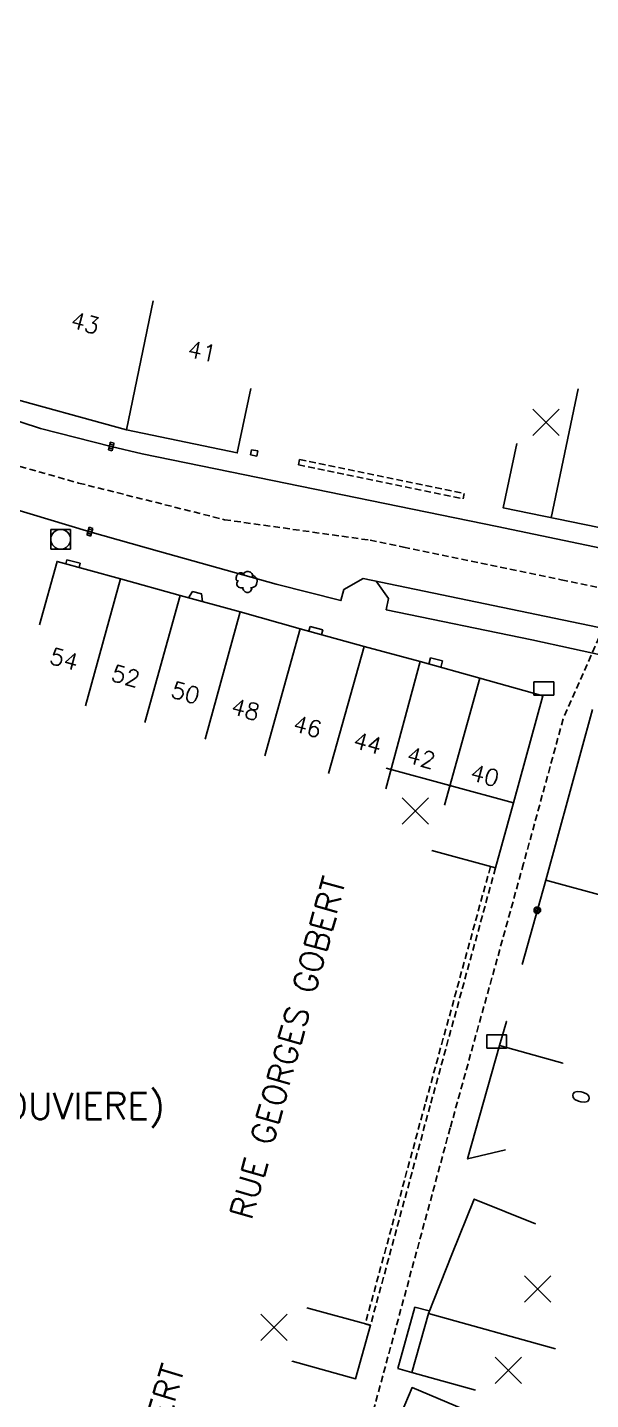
# Model space of a CAD drawing. Header units: millimetres. Extents: x 134000 to 135000, y 131000 to 132000.
# Drawn here: x 134391.4 to 134434.1, y 131242 to 131346 of the extents above; entities that cross this region are included whole.
import ezdxf
from ezdxf.enums import TextEntityAlignment as Align

# ---------------------------------------------------------------- set-up
doc = ezdxf.new("R2010")
doc.units = ezdxf.units.MM
doc.linetypes.add('DASHED', pattern=[0.75, 0.5, -0.25])
doc.layers.get('0').update_dxf_attribs({"linetype": 'CONTINUOUS'})
for name, color, linetype in [('W0001', 6, 'DASHED'), ('W0008', 7, 'CONTINUOUS'), ('W0100', 7, 'CONTINUOUS'), ('W0105', 7, 'CONTINUOUS'), ('W0112', 1, 'DASHED'), ('W0300', 7, 'CONTINUOUS'), ('W0322', 7, 'CONTINUOUS'), ('W0400', 7, 'CONTINUOUS'), ('W0420', 7, 'CONTINUOUS'), ('W0980', 7, 'CONTINUOUS'), ('W0989', 7, 'CONTINUOUS'), ('W0991', 7, 'CONTINUOUS'), ('W1102', 7, 'CONTINUOUS'), ('W1471', 7, 'CONTINUOUS')]:
    doc.layers.add(name, color=color, linetype=linetype)
doc.styles.get("Standard").update_dxf_attribs({"font": 'romans.shx', "width": 0.85})

# ---------------------------------------------------------------- blocks, each defined once
blk = doc.blocks.new('T420')
for p, q in [((0.75, 0.75), (-0.75, 0.75)), ((-0.75, 0.75), (-0.75, -0.75)), ((0.75, 0.75), (0.75, -0.75)), ((0.75, -0.75), (-0.75, -0.75))]:
    blk.add_line(p, q)
blk.add_ellipse((0, 0), major_axis=(-0.53, 0.53), ratio=1, start_param=3.926991, end_param=10.210176)
blk = doc.blocks.new('T300')
for p, q in [((-0.8, 0.51), (-0.86, 0.34)), ((-0.86, 0.34), (-0.86, 0.17)), ((-0.86, 0.17), (-0.74, 0.06)), ((-0.69, 0.63), (-0.8, 0.51)), ((-0.8, -0.06), (-0.74, 0.06)), ((-0.74, 0.06), (-0.69, 0.11)), ((-0.57, 0.69), (-0.69, 0.63)), ((-0.46, 0.69), (-0.57, 0.69)), ((-0.29, 0.63), (-0.46, 0.69)), ((-0.29, 0.63), (-0.17, 0.74)), ((-0.23, 0.57), (-0.29, 0.63)), ((-0.17, 0.74), (-0.06, 0.8)), ((-0.06, 0.8), (0.06, 0.8)), ((0.06, 0.8), (0.23, 0.74)), ((0.23, 0.74), (0.34, 0.63)), ((0.34, 0.63), (0.4, 0.51)), ((0.46, 0.46), (0.34, 0.46)), ((0.4, 0.51), (0.4, 0.46)), ((0.57, 0.4), (0.46, 0.46)), ((0.57, 0.4), (0.69, 0.29)), ((0.69, 0.29), (0.74, 0.17)), ((0.74, 0.06), (0.69, -0.17)), ((0.74, 0.17), (0.74, 0.06)), ((-0.8, -0.17), (-0.8, -0.06)), ((-0.8, -0.23), (-0.8, -0.17)), ((-0.74, -0.34), (-0.8, -0.23)), ((-0.69, -0.4), (-0.74, -0.34)), ((-0.51, -0.46), (-0.69, -0.4)), ((-0.4, -0.46), (-0.51, -0.46)), ((-0.4, -0.46), (-0.34, -0.46)), ((-0.34, -0.46), (-0.34, -0.4)), ((-0.34, -0.51), (-0.34, -0.46)), ((-0.29, -0.63), (-0.34, -0.51)), ((-0.17, -0.74), (-0.29, -0.63)), ((-0.06, -0.8), (-0.17, -0.74)), ((0.06, -0.8), (-0.06, -0.8)), ((0.17, -0.74), (0.06, -0.8)), ((0.23, -0.69), (0.17, -0.74)), ((0.29, -0.46), (0.23, -0.46)), ((0.29, -0.63), (0.23, -0.69)), ((0.46, -0.4), (0.29, -0.46)), ((0.34, -0.51), (0.29, -0.63)), ((0.34, -0.51), (0.34, -0.46)), ((0.57, -0.34), (0.46, -0.4)), ((0.63, -0.29), (0.57, -0.34)), ((0.69, -0.17), (0.63, -0.29))]:
    blk.add_line(p, q)
blk = doc.blocks.new('T1471')
at = {"color": 0, "linetype": 'Continuous', "flags": 128}
blk.add_lwpolyline([(-0.75, -0.5), (-0.75, 0.5), (0.75, 0.5), (0.75, -0.5), (-0.75, -0.5)], dxfattribs=at)
blk = doc.blocks.new('t991o')
at = {"color": 0, "linetype": 'Continuous'}
for p, q in [((-1, 1), (1, -1)), ((-1, -1), (1, 1))]:
    blk.add_line(p, q, dxfattribs=at)
blk = doc.blocks.new('T400')
for p, q in [((-0.15, 0.3), (0.15, 0.3)), ((-0.15, -0.25), (-0.15, 0.3)), ((-0.15, 0.15), (0.15, 0.15)), ((-0.15, 0), (0.15, 0)), ((0.15, 0.3), (0.15, -0.25)), ((-0.15, -0.15), (0.15, -0.15)), ((-0.15, -0.25), (-0.15, -0.3)), ((-0.15, -0.3), (0.15, -0.3)), ((0.15, -0.3), (0.15, -0.25))]:
    blk.add_line(p, q)
blk = doc.blocks.new('t322o')
at = {"color": 0, "linetype": 'Continuous'}
for radius in [0.25, 0.15]:
    blk.add_circle((0, 0), radius, dxfattribs=at)

msp = doc.modelspace()

# ---------------------------------------------------------------- linework, layer by layer
at = {"layer": 'W0001'}
for points in [[(134310.32, 131359.69), (134326.29, 131341.76), (134329.37, 131339.64), (134341.87, 131334), (134371.92, 131320.63), (134385.16, 131314.77), (134390.85, 131312.73), (134395.3, 131311.48), (134406.35, 131308.7), (134417.4, 131307.14), (134419.92, 131306.62), (134431.89, 131304.14), (134440.65, 131302.31), (134446.19, 131301.07), (134450.36, 131299.8), (134456.1, 131297.71), (134475.79, 131289.88), (134477.64, 131288.18)], [(134436.27, 131303.22), (134432.03, 131293.59), (134429.03, 131282.62), (134423.47, 131262.59), (134417.39, 131240.21), (134412.05, 131222.32)]]:
    msp.add_lwpolyline(points, dxfattribs=at)
at = {"layer": 'W0008'}
for points in [[(134478.92, 131291.89), (134475.24, 131293.2), (134470.15, 131295.03), (134461.24, 131298.78), (134455.69, 131301.03), (134452.56, 131302.15), (134448, 131303.64), (134445.05, 131304.41), (134427.02, 131308.17), (134406.78, 131312.32), (134400.11, 131313.7), (134397.77, 131314.25), (134392.4, 131315.61), (134388.06, 131317.02), (134382.75, 131319.24), (134371.37, 131324.28), (134349.41, 131333.97), (134331.63, 131341.82), (134330.28, 131342.6), (134329.57, 131343.37), (134329.08, 131344.3), (134328.78, 131345.29), (134328.74, 131345.78), (134328.83, 131346.7)], [(134476.35, 131284.47), (134475.45, 131284.78), (134475.73, 131285.56), (134474.95, 131287.06), (134474.01, 131287.44), (134469, 131289.21), (134463.39, 131291.48), (134458.76, 131293.45), (134454.12, 131295.37), (134450.97, 131296.55), (134446.43, 131298), (134440.91, 131299.23), (134435.98, 131300.27), (134416.86, 131304.24), (134415.4, 131303.4), (134415.18, 131302.57), (134410.27, 131303.82), (134401.44, 131306.29), (134396.16, 131307.79), (134390.03, 131309.61)], [(134474.01, 131287.43), (134472.42, 131286.76), (134472.13, 131285.92), (134468.7, 131287.21), (134461.89, 131289.93), (134457.61, 131291.74), (134452.73, 131293.71), (134448, 131295.48), (134445.44, 131296.24), (134440.77, 131297.27), (134435.67, 131298.28), (134429.65, 131299.58), (134418.62, 131301.87), (134418.78, 131302.72), (134417.86, 131304.03)]]:
    msp.add_lwpolyline(points, dxfattribs=at)
at = {"layer": 'W0100'}
for points in [[(134408.35, 131318.65), (134407.33, 131313.76), (134398.92, 131315.5), (134389.19, 131318.18)], [(134428.51, 131314.48), (134427.49, 131309.59), (134439.82, 131307.08)], [(134432.14, 131313.73), (134432.14, 131313.73), (134432.14, 131313.73), (134432.14, 131313.73), (134432.14, 131313.73), (134432.14, 131313.73), (134432.14, 131313.73), (134432.14, 131313.73), (134432.14, 131313.73), (134432.14, 131313.73), (134432.14, 131313.73), (134432.14, 131313.73), (134432.14, 131313.73), (134432.14, 131313.73), (134432.14, 131313.73), (134432.14, 131313.73), (134432.14, 131313.73), (134432.14, 131313.73), (134432.14, 131313.73), (134432.14, 131313.73), (134432.14, 131313.73), (134432.14, 131313.73), (134432.14, 131313.73), (134432.14, 131313.73), (134432.14, 131313.73), (134432.14, 131313.73), (134432.14, 131313.73), (134432.14, 131313.73), (134432.14, 131313.73), (134432.14, 131313.73), (134432.14, 131313.73), (134432.14, 131313.73), (134432.14, 131313.73), (134432.14, 131313.73), (134432.14, 131313.73), (134432.14, 131313.73), (134432.14, 131313.73), (134432.14, 131313.73), (134432.14, 131313.73), (134432.14, 131313.73), (134432.14, 131313.73), (134432.14, 131313.73), (134432.14, 131313.73), (134432.14, 131313.73), (134432.14, 131313.73), (134432.14, 131313.73), (134432.14, 131313.73), (134432.14, 131313.73), (134432.14, 131313.73), (134432.14, 131313.73), (134432.14, 131313.73), (134432.14, 131313.73), (134432.14, 131313.73), (134432.14, 131313.73), (134432.14, 131313.73), (134432.14, 131313.73), (134432.14, 131313.73), (134432.14, 131313.73), (134432.14, 131313.73), (134432.14, 131313.73), (134432.14, 131313.73)], [(134392.34, 131300.72), (134393.67, 131305.54), (134398.47, 131304.22), (134403.01, 131302.95), (134407.55, 131301.7), (134412.1, 131300.43), (134416.94, 131299.08), (134421.18, 131297.94), (134425.72, 131296.68), (134430.48, 131295.35), (134428.26, 131287.23), (134426.9, 131282.29), (134422.08, 131283.61), (134422.08, 131283.61), (134422.08, 131283.61), (134422.08, 131283.61), (134422.08, 131283.61), (134422.08, 131283.61), (134422.08, 131283.61), (134422.08, 131283.61), (134422.08, 131283.61), (134422.08, 131283.61), (134422.08, 131283.61), (134422.08, 131283.61), (134422.08, 131283.61), (134422.08, 131283.61), (134422.08, 131283.61), (134422.08, 131283.61), (134422.08, 131283.61), (134422.08, 131283.61), (134422.08, 131283.61), (134422.08, 131283.61), (134422.08, 131283.61), (134422.08, 131283.61), (134422.08, 131283.61), (134422.08, 131283.61), (134422.08, 131283.61), (134422.08, 131283.61), (134422.08, 131283.61), (134422.08, 131283.61), (134422.08, 131283.61), (134422.08, 131283.61), (134422.08, 131283.61), (134422.08, 131283.61), (134422.08, 131283.61), (134422.08, 131283.61), (134422.08, 131283.61), (134422.08, 131283.61), (134422.08, 131283.61), (134422.08, 131283.61), (134422.08, 131283.61), (134422.08, 131283.61), (134422.08, 131283.61), (134422.08, 131283.61), (134422.08, 131283.61), (134422.08, 131283.61), (134422.08, 131283.61), (134422.08, 131283.61), (134422.08, 131283.61), (134422.08, 131283.61), (134422.08, 131283.61), (134422.08, 131283.61), (134422.08, 131283.61), (134422.08, 131283.61), (134422.08, 131283.61), (134422.08, 131283.61), (134422.08, 131283.61), (134422.08, 131283.61), (134422.08, 131283.61), (134422.08, 131283.61), (134422.08, 131283.61), (134422.08, 131283.61), (134422.08, 131283.61), (134422.08, 131283.61), (134422.08, 131283.61), (134422.08, 131283.61), (134422.08, 131283.61), (134422.08, 131283.61), (134422.08, 131283.61), (134422.08, 131283.61), (134422.08, 131283.61), (134422.08, 131283.61), (134422.08, 131283.61), (134422.08, 131283.61), (134422.08, 131283.61), (134422.08, 131283.61), (134422.08, 131283.61), (134422.08, 131283.61), (134422.08, 131283.61), (134422.08, 131283.61), (134422.08, 131283.61), (134422.08, 131283.61), (134422.08, 131283.61), (134422.08, 131283.61), (134422.08, 131283.61), (134422.08, 131283.61), (134422.08, 131283.61), (134422.08, 131283.61), (134422.08, 131283.61), (134422.08, 131283.61), (134422.08, 131283.61), (134422.08, 131283.61), (134422.08, 131283.61), (134422.08, 131283.61), (134422.08, 131283.61), (134422.08, 131283.61), (134422.08, 131283.61), (134422.08, 131283.61), (134422.08, 131283.61), (134422.08, 131283.61), (134422.08, 131283.61), (134422.08, 131283.61), (134422.08, 131283.61), (134422.08, 131283.61), (134422.08, 131283.61), (134422.08, 131283.61), (134422.08, 131283.61), (134422.08, 131283.61), (134422.08, 131283.61), (134422.08, 131283.61)], [(134435.54, 131280.05), (134430.72, 131281.36), (134434.25, 131294.31)], [(134427.66, 131260.91), (134424.79, 131260.23), (134427.2, 131268.84), (134432.01, 131267.49), (134432.01, 131267.49), (134432.01, 131267.49), (134432.01, 131267.49), (134432.01, 131267.49), (134432.01, 131267.49), (134432.01, 131267.49), (134432.01, 131267.49), (134432.01, 131267.49), (134432.01, 131267.49), (134432.01, 131267.49), (134432.01, 131267.49), (134432.01, 131267.49), (134432.01, 131267.49), (134432.01, 131267.49), (134432.01, 131267.49), (134432.01, 131267.49), (134432.01, 131267.49), (134432.01, 131267.49), (134432.01, 131267.49), (134432.01, 131267.49), (134432.01, 131267.49), (134432.01, 131267.49), (134432.01, 131267.49), (134432.01, 131267.49), (134432.01, 131267.49), (134432.01, 131267.49), (134432.01, 131267.49), (134432.01, 131267.49), (134432.01, 131267.49), (134432.01, 131267.49), (134432.01, 131267.49), (134432.01, 131267.49), (134432.01, 131267.49), (134432.01, 131267.49), (134432.01, 131267.49), (134432.01, 131267.49), (134432.01, 131267.49), (134432.01, 131267.49), (134432.01, 131267.49), (134432.01, 131267.49), (134432.01, 131267.49), (134432.01, 131267.49), (134432.01, 131267.49), (134432.01, 131267.49), (134432.01, 131267.49), (134432.01, 131267.49), (134432.01, 131267.49), (134432.01, 131267.49), (134432.01, 131267.49), (134432.01, 131267.49), (134432.01, 131267.49), (134432.01, 131267.49), (134432.01, 131267.49), (134432.01, 131267.49), (134432.01, 131267.49), (134432.01, 131267.49), (134432.01, 131267.49), (134432.01, 131267.49), (134432.01, 131267.49), (134432.01, 131267.49), (134432.01, 131267.49), (134432.01, 131267.49), (134432.01, 131267.49), (134432.01, 131267.49), (134432.01, 131267.49), (134432.01, 131267.49), (134432.01, 131267.49), (134432.01, 131267.49), (134432.01, 131267.49), (134432.01, 131267.49), (134432.01, 131267.49), (134432.01, 131267.49), (134432.01, 131267.49), (134432.01, 131267.49), (134432.01, 131267.49), (134432.01, 131267.49), (134432.01, 131267.49), (134432.01, 131267.49), (134432.01, 131267.49), (134432.01, 131267.49), (134432.01, 131267.49), (134432.01, 131267.49), (134432.01, 131267.49), (134432.01, 131267.49), (134432.01, 131267.49), (134432.01, 131267.49), (134432.01, 131267.49), (134432.01, 131267.49), (134432.01, 131267.49), (134432.01, 131267.49), (134432.01, 131267.49), (134432.01, 131267.49), (134432.01, 131267.49), (134432.01, 131267.49), (134432.01, 131267.49), (134432.01, 131267.49), (134432.01, 131267.49), (134432.01, 131267.49), (134432.01, 131267.49), (134432.01, 131267.49), (134432.01, 131267.49), (134432.01, 131267.49), (134432.01, 131267.49), (134432.01, 131267.49), (134432.01, 131267.49), (134432.01, 131267.49), (134432.01, 131267.49), (134432.01, 131267.49), (134432.01, 131267.49), (134432.01, 131267.49), (134432.01, 131267.49), (134432.01, 131267.49), (134432.01, 131267.49), (134432.01, 131267.49), (134432.01, 131267.49)], [(134425.39, 131242.7), (134420.57, 131244.04), (134421.81, 131248.5), (134423.59, 131252.97), (134425.29, 131257.18), (134429.93, 131255.31), (134429.93, 131255.31), (134429.93, 131255.31), (134429.93, 131255.31), (134429.93, 131255.31), (134429.93, 131255.31), (134429.93, 131255.31), (134429.93, 131255.31), (134429.93, 131255.31), (134429.93, 131255.31), (134429.93, 131255.31), (134429.93, 131255.31), (134429.93, 131255.31), (134429.93, 131255.31), (134429.93, 131255.31), (134429.93, 131255.31), (134429.93, 131255.31), (134429.93, 131255.31), (134429.93, 131255.31), (134429.93, 131255.31), (134429.93, 131255.31), (134429.93, 131255.31), (134429.93, 131255.31), (134429.93, 131255.31), (134429.93, 131255.31), (134429.93, 131255.31), (134429.93, 131255.31), (134429.93, 131255.31), (134429.93, 131255.31), (134429.93, 131255.31), (134429.93, 131255.31), (134429.93, 131255.31), (134429.93, 131255.31), (134429.93, 131255.31), (134429.93, 131255.31), (134429.93, 131255.31), (134429.93, 131255.31), (134429.93, 131255.31), (134429.93, 131255.31), (134429.93, 131255.31), (134429.93, 131255.31), (134429.93, 131255.31), (134429.93, 131255.31), (134429.93, 131255.31), (134429.93, 131255.31), (134429.93, 131255.31), (134429.93, 131255.31), (134429.93, 131255.31), (134429.93, 131255.31), (134429.93, 131255.31), (134429.93, 131255.31), (134429.93, 131255.31), (134429.93, 131255.31), (134429.93, 131255.31), (134429.93, 131255.31), (134429.93, 131255.31), (134429.93, 131255.31), (134429.93, 131255.31), (134429.93, 131255.31), (134429.93, 131255.31), (134429.93, 131255.31), (134429.93, 131255.31), (134429.93, 131255.31), (134429.93, 131255.31), (134429.93, 131255.31), (134429.93, 131255.31), (134429.93, 131255.31), (134429.93, 131255.31), (134429.93, 131255.31), (134429.93, 131255.31), (134429.93, 131255.31), (134429.93, 131255.31), (134429.93, 131255.31), (134429.93, 131255.31), (134429.93, 131255.31), (134429.93, 131255.31), (134429.93, 131255.31), (134429.93, 131255.31), (134429.93, 131255.31), (134429.93, 131255.31), (134429.93, 131255.31), (134429.93, 131255.31), (134429.93, 131255.31), (134429.93, 131255.31), (134429.93, 131255.31), (134429.93, 131255.31), (134429.93, 131255.31), (134429.93, 131255.31), (134429.93, 131255.31), (134429.93, 131255.31), (134429.93, 131255.31), (134429.93, 131255.31), (134429.93, 131255.31), (134429.93, 131255.31), (134429.93, 131255.31), (134429.93, 131255.31), (134429.93, 131255.31), (134429.93, 131255.31), (134429.93, 131255.31), (134429.93, 131255.31), (134429.93, 131255.31), (134429.93, 131255.31), (134429.93, 131255.31), (134429.93, 131255.31), (134429.93, 131255.31), (134429.93, 131255.31), (134429.93, 131255.31), (134429.93, 131255.31), (134429.93, 131255.31), (134429.93, 131255.31), (134429.93, 131255.31), (134429.93, 131255.31), (134429.93, 131255.31), (134429.93, 131255.31), (134429.93, 131255.31)], [(134412.61, 131248.95), (134417.42, 131247.62), (134416.3, 131243.56), (134411.48, 131244.9), (134411.48, 131244.9), (134411.48, 131244.9), (134411.48, 131244.9), (134411.48, 131244.9), (134411.48, 131244.9), (134411.48, 131244.9), (134411.48, 131244.9), (134411.48, 131244.9), (134411.48, 131244.9), (134411.48, 131244.9), (134411.48, 131244.9), (134411.48, 131244.9), (134411.48, 131244.9), (134411.48, 131244.9), (134411.48, 131244.9), (134411.48, 131244.9), (134411.48, 131244.9), (134411.48, 131244.9), (134411.48, 131244.9), (134411.48, 131244.9), (134411.48, 131244.9), (134411.48, 131244.9), (134411.48, 131244.9), (134411.48, 131244.9), (134411.48, 131244.9), (134411.48, 131244.9), (134411.48, 131244.9), (134411.48, 131244.9), (134411.48, 131244.9), (134411.48, 131244.9), (134411.48, 131244.9), (134411.48, 131244.9), (134411.48, 131244.9), (134411.48, 131244.9), (134411.48, 131244.9), (134411.48, 131244.9), (134411.48, 131244.9), (134411.48, 131244.9), (134411.48, 131244.9), (134411.48, 131244.9), (134411.48, 131244.9), (134411.48, 131244.9), (134411.48, 131244.9), (134411.48, 131244.9), (134411.48, 131244.9), (134411.48, 131244.9), (134411.48, 131244.9), (134411.48, 131244.9), (134411.48, 131244.9), (134411.48, 131244.9), (134411.48, 131244.9), (134411.48, 131244.9), (134411.48, 131244.9), (134411.48, 131244.9), (134411.48, 131244.9), (134411.48, 131244.9), (134411.48, 131244.9), (134411.48, 131244.9), (134411.48, 131244.9), (134411.48, 131244.9), (134411.48, 131244.9), (134411.48, 131244.9), (134411.48, 131244.9), (134411.48, 131244.9), (134411.48, 131244.9), (134411.48, 131244.9), (134411.48, 131244.9), (134411.48, 131244.9), (134411.48, 131244.9), (134411.48, 131244.9), (134411.48, 131244.9), (134411.48, 131244.9), (134411.48, 131244.9), (134411.48, 131244.9), (134411.48, 131244.9), (134411.48, 131244.9), (134411.48, 131244.9), (134411.48, 131244.9), (134411.48, 131244.9), (134411.48, 131244.9), (134411.48, 131244.9), (134411.48, 131244.9), (134411.48, 131244.9), (134411.48, 131244.9), (134411.48, 131244.9), (134411.48, 131244.9), (134411.48, 131244.9), (134411.48, 131244.9), (134411.48, 131244.9), (134411.48, 131244.9), (134411.48, 131244.9), (134411.48, 131244.9), (134411.48, 131244.9), (134411.48, 131244.9), (134411.48, 131244.9), (134411.48, 131244.9), (134411.48, 131244.9), (134411.48, 131244.9), (134411.48, 131244.9), (134411.48, 131244.9), (134411.48, 131244.9), (134411.48, 131244.9), (134411.48, 131244.9), (134411.48, 131244.9), (134411.48, 131244.9), (134411.48, 131244.9), (134411.48, 131244.9), (134411.48, 131244.9), (134411.48, 131244.9), (134411.48, 131244.9), (134411.48, 131244.9), (134411.48, 131244.9), (134411.48, 131244.9), (134411.48, 131244.9), (134411.48, 131244.9), (134411.48, 131244.9)], [(134419.2, 131239.62), (134420.58, 131242.89), (134425.19, 131240.95)]]:
    msp.add_lwpolyline(points, dxfattribs=at)
at = {"layer": 'W0105'}
for p, q in [((134394.32, 131305.36), (134394.4, 131305.66)), ((134394.4, 131305.66), (134395.42, 131305.39)), ((134395.34, 131305.08), (134395.42, 131305.39)), ((134412.74, 131300.26), (134412.84, 131300.61)), ((134412.84, 131300.61), (134413.82, 131300.35)), ((134413.71, 131299.98), (134413.82, 131300.35)), ((134421.84, 131297.75), (134421.98, 131298.23)), ((134421.98, 131298.23), (134422.89, 131297.99)), ((134422.75, 131297.5), (134422.89, 131297.99)), ((134419.5, 131244.33), (134420.79, 131248.99)), ((134421.86, 131248.7), (134420.79, 131248.99)), ((134420.57, 131244.04), (134419.5, 131244.33))]:
    msp.add_line(p, q, dxfattribs=at)
msp.add_lwpolyline([(134403.64, 131302.78), (134403.94, 131303.25), (134404.61, 131303.08), (134404.69, 131302.49)], dxfattribs=at)
at = {"layer": 'W0112'}
for points in [[(134408.32, 131313.61), (134408.4, 131314), (134408.89, 131313.91), (134408.81, 131313.51), (134408.81, 131313.51), (134408.81, 131313.51), (134408.81, 131313.51), (134408.81, 131313.51), (134408.81, 131313.51), (134408.81, 131313.51), (134408.81, 131313.51), (134408.81, 131313.51), (134408.81, 131313.51), (134408.81, 131313.51), (134408.81, 131313.51), (134408.81, 131313.51), (134408.81, 131313.51), (134408.81, 131313.51), (134408.81, 131313.51), (134408.81, 131313.51), (134408.81, 131313.51), (134408.81, 131313.51), (134408.81, 131313.51), (134408.81, 131313.51), (134408.81, 131313.51), (134408.81, 131313.51), (134408.81, 131313.51), (134408.81, 131313.51), (134408.81, 131313.51), (134408.81, 131313.51), (134408.81, 131313.51), (134408.81, 131313.51), (134408.81, 131313.51), (134408.81, 131313.51), (134408.81, 131313.51), (134408.81, 131313.51), (134408.81, 131313.51), (134408.81, 131313.51), (134408.81, 131313.51), (134408.81, 131313.51), (134408.81, 131313.51), (134408.81, 131313.51), (134408.81, 131313.51), (134408.81, 131313.51), (134408.81, 131313.51), (134408.81, 131313.51), (134408.81, 131313.51), (134408.81, 131313.51), (134408.81, 131313.51), (134408.81, 131313.51), (134408.81, 131313.51), (134408.81, 131313.51), (134408.81, 131313.51), (134408.81, 131313.51), (134408.81, 131313.51), (134408.81, 131313.51), (134408.81, 131313.51), (134408.81, 131313.51), (134408.81, 131313.51), (134408.81, 131313.51), (134408.81, 131313.51), (134408.81, 131313.51), (134408.81, 131313.51), (134408.81, 131313.51), (134408.81, 131313.51), (134408.81, 131313.51), (134408.81, 131313.51), (134408.81, 131313.51), (134408.81, 131313.51), (134408.81, 131313.51), (134408.81, 131313.51), (134408.81, 131313.51), (134408.81, 131313.51), (134408.81, 131313.51), (134408.81, 131313.51), (134408.81, 131313.51), (134408.81, 131313.51), (134408.81, 131313.51), (134408.81, 131313.51), (134408.81, 131313.51), (134408.81, 131313.51), (134408.81, 131313.51), (134408.81, 131313.51), (134408.81, 131313.51), (134408.81, 131313.51), (134408.81, 131313.51), (134408.81, 131313.51), (134408.81, 131313.51), (134408.81, 131313.51), (134408.81, 131313.51), (134408.81, 131313.51), (134408.81, 131313.51), (134408.81, 131313.51), (134408.81, 131313.51), (134408.81, 131313.51), (134408.81, 131313.51), (134408.81, 131313.51), (134408.81, 131313.51), (134408.81, 131313.51), (134408.81, 131313.51), (134408.81, 131313.51), (134408.81, 131313.51), (134408.81, 131313.51), (134408.81, 131313.51), (134408.81, 131313.51), (134408.81, 131313.51), (134408.81, 131313.51), (134408.81, 131313.51), (134408.81, 131313.51), (134408.81, 131313.51), (134408.81, 131313.51), (134408.81, 131313.51), (134408.81, 131313.51), (134408.81, 131313.51), (134408.81, 131313.51), (134408.81, 131313.51), (134408.81, 131313.51), (134408.81, 131313.51), (134408.81, 131313.51), (134408.81, 131313.51)], [(134408.32, 131313.61), (134408.81, 131313.51), (134408.81, 131313.51), (134408.81, 131313.51), (134408.81, 131313.51), (134408.81, 131313.51), (134408.81, 131313.51), (134408.81, 131313.51), (134408.81, 131313.51), (134408.81, 131313.51), (134408.81, 131313.51), (134408.81, 131313.51), (134408.81, 131313.51), (134408.81, 131313.51), (134408.81, 131313.51), (134408.81, 131313.51), (134408.81, 131313.51), (134408.81, 131313.51), (134408.81, 131313.51), (134408.81, 131313.51), (134408.81, 131313.51), (134408.81, 131313.51), (134408.81, 131313.51), (134408.81, 131313.51), (134408.81, 131313.51), (134408.81, 131313.51), (134408.81, 131313.51), (134408.81, 131313.51), (134408.81, 131313.51), (134408.81, 131313.51), (134408.81, 131313.51), (134408.81, 131313.51), (134408.81, 131313.51), (134408.81, 131313.51), (134408.81, 131313.51), (134408.81, 131313.51), (134408.81, 131313.51), (134408.81, 131313.51), (134408.81, 131313.51), (134408.81, 131313.51), (134408.81, 131313.51), (134408.81, 131313.51), (134408.81, 131313.51), (134408.81, 131313.51), (134408.81, 131313.51), (134408.81, 131313.51), (134408.81, 131313.51), (134408.81, 131313.51), (134408.81, 131313.51), (134408.81, 131313.51), (134408.81, 131313.51), (134408.81, 131313.51), (134408.81, 131313.51), (134408.81, 131313.51), (134408.81, 131313.51), (134408.81, 131313.51), (134408.81, 131313.51), (134408.81, 131313.51), (134408.81, 131313.51), (134408.81, 131313.51), (134408.81, 131313.51), (134408.81, 131313.51), (134408.81, 131313.51), (134408.81, 131313.51), (134408.81, 131313.51), (134408.81, 131313.51), (134408.81, 131313.51), (134408.81, 131313.51), (134408.81, 131313.51), (134408.81, 131313.51), (134408.81, 131313.51), (134408.81, 131313.51), (134408.81, 131313.51), (134408.81, 131313.51), (134408.81, 131313.51), (134408.81, 131313.51), (134408.81, 131313.51), (134408.81, 131313.51), (134408.81, 131313.51), (134408.81, 131313.51), (134408.81, 131313.51), (134408.81, 131313.51), (134408.81, 131313.51), (134408.81, 131313.51), (134408.81, 131313.51), (134408.81, 131313.51), (134408.81, 131313.51), (134408.81, 131313.51), (134408.81, 131313.51), (134408.81, 131313.51), (134408.81, 131313.51), (134408.81, 131313.51), (134408.81, 131313.51), (134408.81, 131313.51), (134408.81, 131313.51), (134408.81, 131313.51), (134408.81, 131313.51), (134408.81, 131313.51), (134408.81, 131313.51), (134408.81, 131313.51), (134408.81, 131313.51), (134408.81, 131313.51), (134408.81, 131313.51), (134408.81, 131313.51), (134408.81, 131313.51), (134408.81, 131313.51), (134408.81, 131313.51), (134408.81, 131313.51), (134408.81, 131313.51), (134408.81, 131313.51), (134408.81, 131313.51), (134408.81, 131313.51), (134408.81, 131313.51), (134408.81, 131313.51), (134408.81, 131313.51), (134408.81, 131313.51), (134408.81, 131313.51), (134408.81, 131313.51), (134408.81, 131313.51), (134408.81, 131313.51)], [(134411.97, 131312.86), (134412.05, 131313.25), (134424.53, 131310.68), (134424.45, 131310.29), (134424.45, 131310.29), (134424.45, 131310.29), (134424.45, 131310.29), (134424.45, 131310.29), (134424.45, 131310.29), (134424.45, 131310.29), (134424.45, 131310.29), (134424.45, 131310.29), (134424.45, 131310.29), (134424.45, 131310.29), (134424.45, 131310.29), (134424.45, 131310.29), (134424.45, 131310.29), (134424.45, 131310.29), (134424.45, 131310.29), (134424.45, 131310.29), (134424.45, 131310.29), (134424.45, 131310.29), (134424.45, 131310.29), (134424.45, 131310.29), (134424.45, 131310.29), (134424.45, 131310.29), (134424.45, 131310.29), (134424.45, 131310.29), (134424.45, 131310.29), (134424.45, 131310.29), (134424.45, 131310.29), (134424.45, 131310.29), (134424.45, 131310.29), (134424.45, 131310.29), (134424.45, 131310.29), (134424.45, 131310.29), (134424.45, 131310.29), (134424.45, 131310.29), (134424.45, 131310.29), (134424.45, 131310.29), (134424.45, 131310.29), (134424.45, 131310.29), (134424.45, 131310.29), (134424.45, 131310.29), (134424.45, 131310.29), (134424.45, 131310.29), (134424.45, 131310.29), (134424.45, 131310.29), (134424.45, 131310.29), (134424.45, 131310.29), (134424.45, 131310.29), (134424.45, 131310.29), (134424.45, 131310.29), (134424.45, 131310.29), (134424.45, 131310.29), (134424.45, 131310.29), (134424.45, 131310.29), (134424.45, 131310.29), (134424.45, 131310.29), (134424.45, 131310.29), (134424.45, 131310.29), (134424.45, 131310.29), (134424.45, 131310.29), (134424.45, 131310.29), (134424.45, 131310.29), (134424.45, 131310.29), (134424.45, 131310.29), (134424.45, 131310.29), (134424.45, 131310.29), (134424.45, 131310.29), (134424.45, 131310.29), (134424.45, 131310.29), (134424.45, 131310.29), (134424.45, 131310.29), (134424.45, 131310.29), (134424.45, 131310.29), (134424.45, 131310.29), (134424.45, 131310.29), (134424.45, 131310.29), (134424.45, 131310.29), (134424.45, 131310.29), (134424.45, 131310.29), (134424.45, 131310.29), (134424.45, 131310.29), (134424.45, 131310.29), (134424.45, 131310.29), (134424.45, 131310.29), (134424.45, 131310.29), (134424.45, 131310.29), (134424.45, 131310.29), (134424.45, 131310.29), (134424.45, 131310.29), (134424.45, 131310.29), (134424.45, 131310.29), (134424.45, 131310.29), (134424.45, 131310.29), (134424.45, 131310.29), (134424.45, 131310.29), (134424.45, 131310.29), (134424.45, 131310.29), (134424.45, 131310.29), (134424.45, 131310.29), (134424.45, 131310.29), (134424.45, 131310.29), (134424.45, 131310.29), (134424.45, 131310.29), (134424.45, 131310.29), (134424.45, 131310.29), (134424.45, 131310.29), (134424.45, 131310.29), (134424.45, 131310.29), (134424.45, 131310.29), (134424.45, 131310.29), (134424.45, 131310.29), (134424.45, 131310.29), (134424.45, 131310.29), (134424.45, 131310.29), (134424.45, 131310.29), (134424.45, 131310.29), (134424.45, 131310.29)], [(134411.97, 131312.86), (134424.45, 131310.29), (134424.45, 131310.29), (134424.45, 131310.29), (134424.45, 131310.29), (134424.45, 131310.29), (134424.45, 131310.29), (134424.45, 131310.29), (134424.45, 131310.29), (134424.45, 131310.29), (134424.45, 131310.29), (134424.45, 131310.29), (134424.45, 131310.29), (134424.45, 131310.29), (134424.45, 131310.29), (134424.45, 131310.29), (134424.45, 131310.29), (134424.45, 131310.29), (134424.45, 131310.29), (134424.45, 131310.29), (134424.45, 131310.29), (134424.45, 131310.29), (134424.45, 131310.29), (134424.45, 131310.29), (134424.45, 131310.29), (134424.45, 131310.29), (134424.45, 131310.29), (134424.45, 131310.29), (134424.45, 131310.29), (134424.45, 131310.29), (134424.45, 131310.29), (134424.45, 131310.29), (134424.45, 131310.29), (134424.45, 131310.29), (134424.45, 131310.29), (134424.45, 131310.29), (134424.45, 131310.29), (134424.45, 131310.29), (134424.45, 131310.29), (134424.45, 131310.29), (134424.45, 131310.29), (134424.45, 131310.29), (134424.45, 131310.29), (134424.45, 131310.29), (134424.45, 131310.29), (134424.45, 131310.29), (134424.45, 131310.29), (134424.45, 131310.29), (134424.45, 131310.29), (134424.45, 131310.29), (134424.45, 131310.29), (134424.45, 131310.29), (134424.45, 131310.29), (134424.45, 131310.29), (134424.45, 131310.29), (134424.45, 131310.29), (134424.45, 131310.29), (134424.45, 131310.29), (134424.45, 131310.29), (134424.45, 131310.29), (134424.45, 131310.29), (134424.45, 131310.29), (134424.45, 131310.29), (134424.45, 131310.29), (134424.45, 131310.29), (134424.45, 131310.29), (134424.45, 131310.29), (134424.45, 131310.29), (134424.45, 131310.29), (134424.45, 131310.29), (134424.45, 131310.29), (134424.45, 131310.29), (134424.45, 131310.29), (134424.45, 131310.29), (134424.45, 131310.29), (134424.45, 131310.29), (134424.45, 131310.29), (134424.45, 131310.29), (134424.45, 131310.29), (134424.45, 131310.29), (134424.45, 131310.29), (134424.45, 131310.29), (134424.45, 131310.29), (134424.45, 131310.29), (134424.45, 131310.29), (134424.45, 131310.29), (134424.45, 131310.29), (134424.45, 131310.29), (134424.45, 131310.29), (134424.45, 131310.29), (134424.45, 131310.29), (134424.45, 131310.29), (134424.45, 131310.29), (134424.45, 131310.29), (134424.45, 131310.29), (134424.45, 131310.29), (134424.45, 131310.29), (134424.45, 131310.29), (134424.45, 131310.29), (134424.45, 131310.29), (134424.45, 131310.29), (134424.45, 131310.29), (134424.45, 131310.29), (134424.45, 131310.29), (134424.45, 131310.29), (134424.45, 131310.29), (134424.45, 131310.29), (134424.45, 131310.29), (134424.45, 131310.29), (134424.45, 131310.29), (134424.45, 131310.29), (134424.45, 131310.29), (134424.45, 131310.29), (134424.45, 131310.29), (134424.45, 131310.29), (134424.45, 131310.29), (134424.45, 131310.29), (134424.45, 131310.29), (134424.45, 131310.29), (134424.45, 131310.29)], [(134426.9, 131282.29), (134426.52, 131282.39), (134421.57, 131264.38), (134417.03, 131247.72), (134417.42, 131247.61), (134417.42, 131247.61), (134417.42, 131247.61), (134417.42, 131247.61), (134417.42, 131247.61), (134417.42, 131247.61), (134417.42, 131247.61), (134417.42, 131247.61), (134417.42, 131247.61), (134417.42, 131247.61), (134417.42, 131247.61), (134417.42, 131247.61), (134417.42, 131247.61), (134417.42, 131247.61), (134417.42, 131247.61), (134417.42, 131247.61), (134417.42, 131247.61), (134417.42, 131247.61), (134417.42, 131247.61), (134417.42, 131247.61), (134417.42, 131247.61), (134417.42, 131247.61), (134417.42, 131247.61), (134417.42, 131247.61), (134417.42, 131247.61), (134417.42, 131247.61), (134417.42, 131247.61), (134417.42, 131247.61), (134417.42, 131247.61), (134417.42, 131247.61), (134417.42, 131247.61), (134417.42, 131247.61), (134417.42, 131247.61), (134417.42, 131247.61), (134417.42, 131247.61), (134417.42, 131247.61), (134417.42, 131247.61), (134417.42, 131247.61), (134417.42, 131247.61), (134417.42, 131247.61), (134417.42, 131247.61), (134417.42, 131247.61), (134417.42, 131247.61), (134417.42, 131247.61), (134417.42, 131247.61), (134417.42, 131247.61), (134417.42, 131247.61), (134417.42, 131247.61), (134417.42, 131247.61), (134417.42, 131247.61), (134417.42, 131247.61), (134417.42, 131247.61), (134417.42, 131247.61), (134417.42, 131247.61), (134417.42, 131247.61), (134417.42, 131247.61), (134417.42, 131247.61), (134417.42, 131247.61), (134417.42, 131247.61), (134417.42, 131247.61), (134417.42, 131247.61), (134417.42, 131247.61), (134417.42, 131247.61), (134417.42, 131247.61), (134417.42, 131247.61), (134417.42, 131247.61), (134417.42, 131247.61), (134417.42, 131247.61), (134417.42, 131247.61), (134417.42, 131247.61), (134417.42, 131247.61), (134417.42, 131247.61), (134417.42, 131247.61), (134417.42, 131247.61), (134417.42, 131247.61), (134417.42, 131247.61), (134417.42, 131247.61), (134417.42, 131247.61), (134417.42, 131247.61), (134417.42, 131247.61), (134417.42, 131247.61), (134417.42, 131247.61), (134417.42, 131247.61), (134417.42, 131247.61), (134417.42, 131247.61), (134417.42, 131247.61), (134417.42, 131247.61), (134417.42, 131247.61), (134417.42, 131247.61), (134417.42, 131247.61), (134417.42, 131247.61), (134417.42, 131247.61), (134417.42, 131247.61), (134417.42, 131247.61), (134417.42, 131247.61), (134417.42, 131247.61), (134417.42, 131247.61), (134417.42, 131247.61), (134417.42, 131247.61), (134417.42, 131247.61), (134417.42, 131247.61), (134417.42, 131247.61), (134417.42, 131247.61), (134417.42, 131247.61), (134417.42, 131247.61), (134417.42, 131247.61), (134417.42, 131247.61), (134417.42, 131247.61), (134417.42, 131247.61), (134417.42, 131247.61), (134417.42, 131247.61), (134417.42, 131247.61), (134417.42, 131247.61), (134417.42, 131247.61), (134417.42, 131247.61), (134417.42, 131247.61)], [(134426.9, 131282.29), (134421.95, 131264.28), (134417.42, 131247.61), (134417.42, 131247.61), (134417.42, 131247.61), (134417.42, 131247.61), (134417.42, 131247.61), (134417.42, 131247.61), (134417.42, 131247.61), (134417.42, 131247.61), (134417.42, 131247.61), (134417.42, 131247.61), (134417.42, 131247.61), (134417.42, 131247.61), (134417.42, 131247.61), (134417.42, 131247.61), (134417.42, 131247.61), (134417.42, 131247.61), (134417.42, 131247.61), (134417.42, 131247.61), (134417.42, 131247.61), (134417.42, 131247.61), (134417.42, 131247.61), (134417.42, 131247.61), (134417.42, 131247.61), (134417.42, 131247.61), (134417.42, 131247.61), (134417.42, 131247.61), (134417.42, 131247.61), (134417.42, 131247.61), (134417.42, 131247.61), (134417.42, 131247.61), (134417.42, 131247.61), (134417.42, 131247.61), (134417.42, 131247.61), (134417.42, 131247.61), (134417.42, 131247.61), (134417.42, 131247.61), (134417.42, 131247.61), (134417.42, 131247.61), (134417.42, 131247.61), (134417.42, 131247.61), (134417.42, 131247.61), (134417.42, 131247.61), (134417.42, 131247.61), (134417.42, 131247.61), (134417.42, 131247.61), (134417.42, 131247.61), (134417.42, 131247.61), (134417.42, 131247.61), (134417.42, 131247.61), (134417.42, 131247.61), (134417.42, 131247.61), (134417.42, 131247.61), (134417.42, 131247.61), (134417.42, 131247.61), (134417.42, 131247.61), (134417.42, 131247.61), (134417.42, 131247.61), (134417.42, 131247.61), (134417.42, 131247.61), (134417.42, 131247.61), (134417.42, 131247.61), (134417.42, 131247.61), (134417.42, 131247.61), (134417.42, 131247.61), (134417.42, 131247.61), (134417.42, 131247.61), (134417.42, 131247.61), (134417.42, 131247.61), (134417.42, 131247.61), (134417.42, 131247.61), (134417.42, 131247.61), (134417.42, 131247.61), (134417.42, 131247.61), (134417.42, 131247.61), (134417.42, 131247.61), (134417.42, 131247.61), (134417.42, 131247.61), (134417.42, 131247.61), (134417.42, 131247.61), (134417.42, 131247.61), (134417.42, 131247.61), (134417.42, 131247.61), (134417.42, 131247.61), (134417.42, 131247.61), (134417.42, 131247.61), (134417.42, 131247.61), (134417.42, 131247.61), (134417.42, 131247.61), (134417.42, 131247.61), (134417.42, 131247.61), (134417.42, 131247.61), (134417.42, 131247.61), (134417.42, 131247.61), (134417.42, 131247.61), (134417.42, 131247.61), (134417.42, 131247.61), (134417.42, 131247.61), (134417.42, 131247.61), (134417.42, 131247.61), (134417.42, 131247.61), (134417.42, 131247.61), (134417.42, 131247.61), (134417.42, 131247.61), (134417.42, 131247.61), (134417.42, 131247.61), (134417.42, 131247.61), (134417.42, 131247.61), (134417.42, 131247.61), (134417.42, 131247.61), (134417.42, 131247.61), (134417.42, 131247.61), (134417.42, 131247.61), (134417.42, 131247.61), (134417.42, 131247.61), (134417.42, 131247.61), (134417.42, 131247.61), (134417.42, 131247.61), (134417.42, 131247.61)]]:
    msp.add_lwpolyline(points, dxfattribs=at)
at = {"layer": 'W0322'}
for points in [[(134430.72, 131281.36), (134430.72, 131281.36), (134430.72, 131281.36), (134430.72, 131281.36), (134430.72, 131281.36), (134430.72, 131281.36), (134430.72, 131281.36), (134430.72, 131281.36), (134430.72, 131281.36), (134430.72, 131281.36), (134430.72, 131281.36), (134430.72, 131281.36), (134430.72, 131281.36), (134430.72, 131281.36), (134430.72, 131281.36), (134430.72, 131281.36), (134430.72, 131281.36), (134430.72, 131281.36), (134430.72, 131281.36), (134428.91, 131274.98)], [(134430.72, 131281.36), (134430.72, 131281.36), (134430.72, 131281.36), (134430.72, 131281.36), (134430.72, 131281.36), (134430.72, 131281.36), (134430.72, 131281.36), (134430.72, 131281.36), (134430.72, 131281.36), (134430.72, 131281.36), (134430.72, 131281.36), (134430.72, 131281.36), (134430.72, 131281.36), (134430.72, 131281.36), (134430.72, 131281.36), (134430.72, 131281.36), (134430.72, 131281.36), (134430.72, 131281.36), (134430.72, 131281.36), (134430.72, 131281.36), (134430.72, 131281.36), (134430.72, 131281.36), (134430.72, 131281.36), (134430.72, 131281.36), (134430.72, 131281.36), (134430.72, 131281.36), (134430.72, 131281.36), (134430.72, 131281.36), (134430.72, 131281.36), (134430.72, 131281.36), (134430.72, 131281.36), (134430.72, 131281.36), (134430.72, 131281.36), (134430.72, 131281.36), (134430.72, 131281.36), (134430.72, 131281.36), (134430.72, 131281.36), (134430.72, 131281.36), (134430.72, 131281.36), (134430.72, 131281.36), (134430.72, 131281.36), (134430.72, 131281.36), (134430.72, 131281.36), (134430.72, 131281.36), (134430.72, 131281.36), (134430.72, 131281.36), (134430.72, 131281.36), (134430.72, 131281.36), (134430.72, 131281.36), (134430.72, 131281.36), (134430.72, 131281.36), (134430.72, 131281.36), (134430.72, 131281.36), (134430.72, 131281.36), (134430.72, 131281.36), (134430.72, 131281.36), (134430.72, 131281.36), (134430.72, 131281.36), (134430.72, 131281.36), (134430.72, 131281.36), (134430.72, 131281.36), (134430.72, 131281.36), (134430.72, 131281.36), (134430.72, 131281.36), (134430.72, 131281.36), (134430.72, 131281.36), (134430.72, 131281.36), (134430.72, 131281.36), (134430.72, 131281.36), (134430.72, 131281.36), (134430.72, 131281.36), (134430.72, 131281.36), (134430.72, 131281.36), (134430.72, 131281.36), (134430.72, 131281.36), (134430.72, 131281.36), (134430.72, 131281.36), (134430.72, 131281.36), (134430.72, 131281.36), (134430.72, 131281.36), (134430.72, 131281.36), (134430.72, 131281.36), (134430.72, 131281.36), (134430.72, 131281.36), (134430.72, 131281.36), (134430.72, 131281.36), (134430.72, 131281.36), (134430.72, 131281.36), (134430.72, 131281.36), (134430.72, 131281.36), (134430.72, 131281.36), (134430.72, 131281.36), (134430.72, 131281.36), (134430.72, 131281.36), (134430.72, 131281.36), (134430.72, 131281.36), (134430.72, 131281.36), (134430.72, 131281.36), (134430.72, 131281.36), (134430.72, 131281.36), (134430.72, 131281.36)], [(134427.74, 131270.65), (134427.74, 131270.65), (134427.74, 131270.65), (134427.74, 131270.65), (134427.74, 131270.65), (134427.74, 131270.65), (134427.74, 131270.65), (134427.74, 131270.65), (134427.74, 131270.65), (134427.74, 131270.65), (134427.74, 131270.65), (134427.74, 131270.65), (134427.74, 131270.65), (134427.74, 131270.65), (134427.74, 131270.65), (134427.74, 131270.65), (134427.74, 131270.65), (134427.74, 131270.65), (134427.74, 131270.65), (134427.2, 131268.84)], [(134427.74, 131270.65), (134427.74, 131270.65), (134427.74, 131270.65), (134427.74, 131270.65), (134427.74, 131270.65), (134427.74, 131270.65), (134427.74, 131270.65), (134427.74, 131270.65), (134427.74, 131270.65), (134427.74, 131270.65), (134427.74, 131270.65), (134427.74, 131270.65), (134427.74, 131270.65), (134427.74, 131270.65), (134427.74, 131270.65), (134427.74, 131270.65), (134427.74, 131270.65), (134427.74, 131270.65), (134427.74, 131270.65), (134427.74, 131270.65), (134427.74, 131270.65), (134427.74, 131270.65), (134427.74, 131270.65), (134427.74, 131270.65), (134427.74, 131270.65), (134427.74, 131270.65), (134427.74, 131270.65), (134427.74, 131270.65), (134427.74, 131270.65), (134427.74, 131270.65), (134427.74, 131270.65), (134427.74, 131270.65), (134427.74, 131270.65), (134427.74, 131270.65), (134427.74, 131270.65), (134427.74, 131270.65), (134427.74, 131270.65), (134427.74, 131270.65), (134427.74, 131270.65), (134427.74, 131270.65), (134427.74, 131270.65), (134427.74, 131270.65), (134427.74, 131270.65), (134427.74, 131270.65), (134427.74, 131270.65), (134427.74, 131270.65), (134427.74, 131270.65), (134427.74, 131270.65), (134427.74, 131270.65), (134427.74, 131270.65), (134427.74, 131270.65), (134427.74, 131270.65), (134427.74, 131270.65), (134427.74, 131270.65), (134427.74, 131270.65), (134427.74, 131270.65), (134427.74, 131270.65), (134427.74, 131270.65), (134427.74, 131270.65), (134427.74, 131270.65), (134427.74, 131270.65), (134427.74, 131270.65), (134427.74, 131270.65), (134427.74, 131270.65), (134427.74, 131270.65), (134427.74, 131270.65), (134427.74, 131270.65), (134427.74, 131270.65), (134427.74, 131270.65), (134427.74, 131270.65), (134427.74, 131270.65), (134427.74, 131270.65), (134427.74, 131270.65), (134427.74, 131270.65), (134427.74, 131270.65), (134427.74, 131270.65), (134427.74, 131270.65), (134427.74, 131270.65), (134427.74, 131270.65), (134427.74, 131270.65), (134427.74, 131270.65), (134427.74, 131270.65), (134427.74, 131270.65), (134427.74, 131270.65), (134427.74, 131270.65), (134427.74, 131270.65), (134427.74, 131270.65), (134427.74, 131270.65), (134427.74, 131270.65), (134427.74, 131270.65), (134427.74, 131270.65), (134427.74, 131270.65), (134427.74, 131270.65), (134427.74, 131270.65), (134427.74, 131270.65), (134427.74, 131270.65), (134427.74, 131270.65), (134427.74, 131270.65), (134427.74, 131270.65), (134427.74, 131270.65), (134427.74, 131270.65)]]:
    msp.add_lwpolyline(points, dxfattribs=at)
at = {"layer": 'W1102'}
for p, q in [((134398.92, 131315.5), (134400.96, 131325.3)), ((134431.13, 131308.84), (134433.16, 131318.63)), ((134398.47, 131304.22), (134395.81, 131294.58)), ((134403.01, 131302.95), (134400.32, 131293.32)), ((134407.55, 131301.7), (134404.89, 131292.06)), ((134412.1, 131300.43), (134409.41, 131290.8)), ((134416.94, 131299.08), (134414.24, 131289.45)), ((134421.18, 131297.94), (134418.58, 131288.28)), ((134425.72, 131296.68), (134423.04, 131287.04)), ((134428.26, 131287.23), (134418.61, 131289.87)), ((134421.81, 131248.5), (134431.44, 131245.82))]:
    msp.add_line(p, q, dxfattribs=at)

# ---------------------------------------------------------------- block references
at = {"layer": 'W0300'}
msp.add_blockref('T300', (134408.1, 131303.98), dxfattribs=at)
at = {"layer": 'W0322', "rotation": 254.1388955211736}
msp.add_blockref('t322o', (134430.07, 131279.08), dxfattribs=at)
at = {"layer": 'W0400'}
for p, rotation in [((134397.77, 131314.25), 166.7221120186754), ((134396.16, 131307.79), 344.0462482638214)]:
    msp.add_blockref('T400', p, dxfattribs=dict(at, rotation=rotation))
at = {"layer": 'W0420'}
msp.add_blockref('T420', (134393.94, 131307.21), dxfattribs=at)
at = {"layer": 'W0991'}
for p in [(134430.73, 131316.07), (134420.83, 131286.61), (134430.09, 131250.37), (134410.12, 131247.46), (134427.88, 131244.21)]:
    msp.add_blockref('t991o', p, dxfattribs=at)
at = {"layer": 'W1471'}
for p in [(134430.56, 131295.9), (134426.99, 131269.13)]:
    msp.add_blockref('T1471', p, dxfattribs=at)

# ---------------------------------------------------------------- texts
at = {"layer": 'W0980'}
msp.add_text('HOUDENG-AIMERIES (LA LOUVIERE)', height=2, dxfattribs=at).set_placement((134378.13, 131264.11), align=Align.MIDDLE)
at = {"layer": 'W0989'}
for rotation, p in [(74.4893, (134411.15, 131268.66)), (73.3821, (134398.69, 131231.75))]:
    msp.add_text('RUE GEORGES GOBERT', height=1.75, rotation=rotation, dxfattribs=at).set_placement(p, align=Align.MIDDLE)
at = {"layer": 'W0991'}
for s, rotation, p in [('43', 344.6365, (134395.8, 131323.62)), ('41', 348.2736, (134404.66, 131321.46)), ('54', 344.5771, (134394.21, 131298.13)), ('52', 344.4257, (134398.87, 131296.84)), ('50', 344.552, (134403.41, 131295.58)), ('48', 344.4394, (134407.95, 131294.32)), ('46', 344.3752, (134412.65, 131293.01)), ('44', 344.9446, (134417.21, 131291.76)), ('42', 344.4794, (134421.27, 131290.65)), ('40', 344.4431, (134426.09, 131289.31)), ('0', 74.3789, (134433.38, 131264.94))]:
    msp.add_text(s, height=1.25, rotation=rotation, dxfattribs=at).set_placement(p, align=Align.MIDDLE)

doc.saveas('drawing.dxf')
